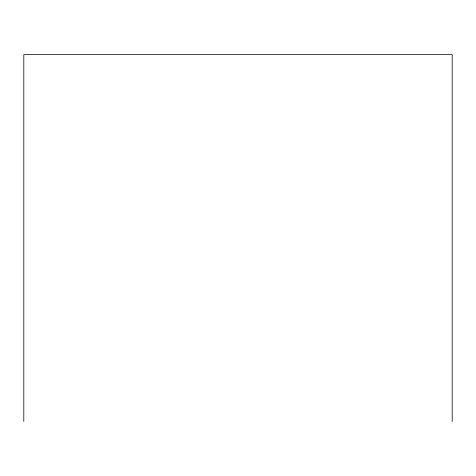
<?xml version="1.0" encoding="UTF-8"?>
<svg xmlns="http://www.w3.org/2000/svg" width="476" height="476" viewBox="0 0 476 476"><rect width="100%" height="100%" fill="white"/><g stroke="black" fill="none" stroke-linecap="round" stroke-linejoin="round"><path stroke-width="0.71" d="M452.2 421.433L452.2 54.567L23.8 54.567L23.8 421.433"/></g></svg>
